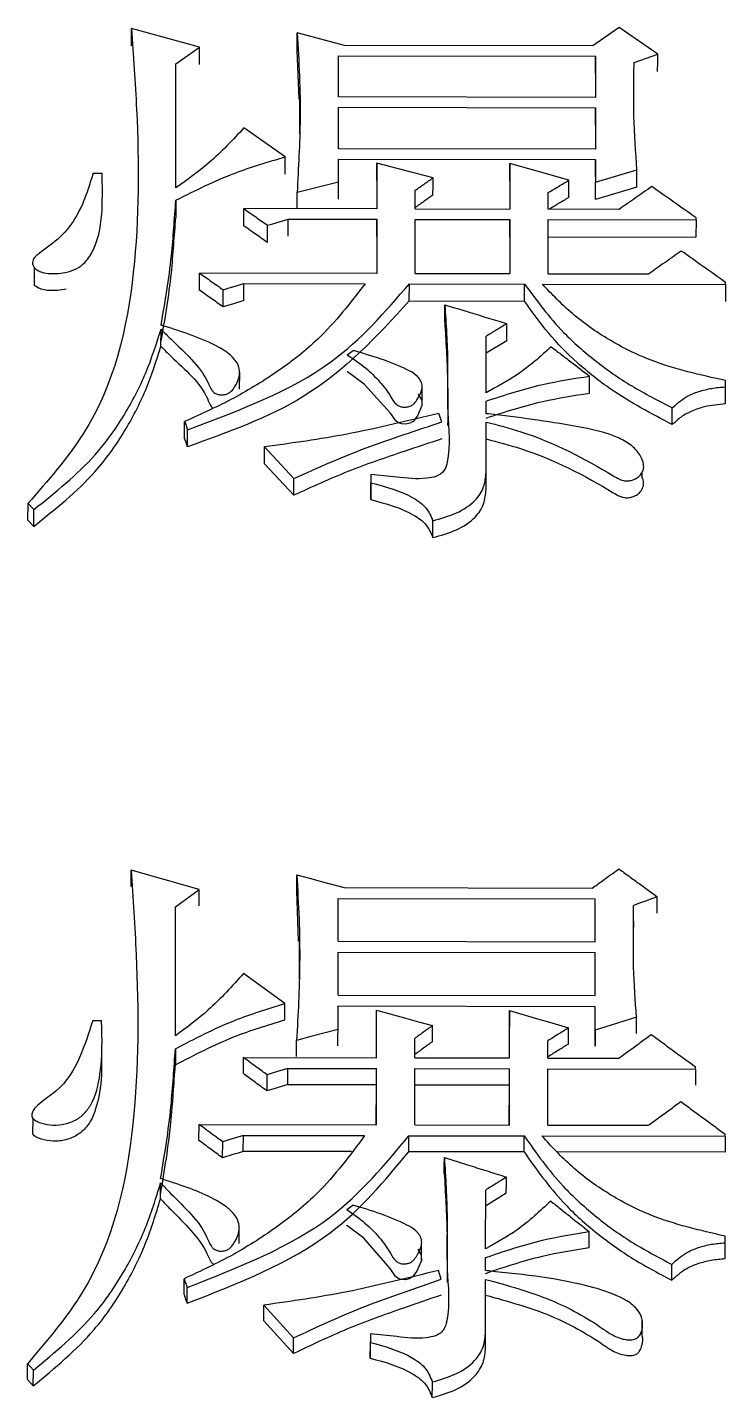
# Model space of a CAD drawing. Header units: millimetres. Extents: x 2271 to 4415, y 823 to 2339.
# Drawn here: x 2762 to 2764.56, y 2123.03 to 2128.04 of the extents above; entities that cross this region are included whole.
import ezdxf

# ---------------------------------------------------------------- set-up
doc = ezdxf.new("R2010")
doc.units = ezdxf.units.MM

msp = doc.modelspace()

# ---------------------------------------------------------------- linework, layer by layer
at = {"color": 7, "linetype": 'Continuous', "lineweight": 25}
for p, q in [((2764.1664, 2128.0439), (2764.069, 2127.9762)), ((2764.307, 2127.9456), (2764.1664, 2128.0439)), ((2762.3813, 2127.9758), (2762.3815, 2128.0396)), ((2762.6303, 2127.9713), (2762.3816, 2128.0396)), ((2763.1604, 2127.9779), (2762.9873, 2128.0234)), ((2762.5438, 2127.9111), (2762.6303, 2127.9713)), ((2762.9942, 2127.7816), (2762.9871, 2127.9596)), ((2763.1387, 2127.9402), (2764.0798, 2127.9385)), ((2763.1387, 2127.7891), (2763.1387, 2127.9402)), ((2764.069, 2127.9762), (2763.1604, 2127.9779)), ((2764.2205, 2127.9156), (2764.307, 2127.9456)), ((2762.5436, 2127.4567), (2762.5438, 2127.9111)), ((2764.0798, 2127.9385), (2764.0798, 2127.7874)), ((2762.9958, 2127.7828), (2762.9958, 2127.6541)), ((2763.1386, 2127.5998), (2763.1387, 2127.7513)), ((2764.0798, 2127.7874), (2763.1387, 2127.7891)), ((2763.1387, 2127.7513), (2764.0798, 2127.7496)), ((2764.0798, 2127.7496), (2764.0797, 2127.5981)), ((2762.9439, 2127.5699), (2762.7925, 2127.6762)), ((2764.0797, 2127.5981), (2763.1386, 2127.5998)), ((2763.1385, 2127.4784), (2763.1386, 2127.5619)), ((2763.1386, 2127.5619), (2764.0797, 2127.5602)), ((2763.2792, 2127.5465), (2763.2791, 2127.3794)), ((2763.766, 2127.5456), (2763.7659, 2127.3785)), ((2764.0797, 2127.5602), (2764.0796, 2127.4767)), ((2762.2406, 2127.5104), (2762.2732, 2127.5104)), ((2764.0796, 2127.4767), (2764.2311, 2127.522)), ((2762.9868, 2127.3799), (2762.9871, 2127.4407)), ((2762.9871, 2127.4407), (2763.1385, 2127.4784)), ((2763.4197, 2127.3791), (2763.4198, 2127.4475)), ((2763.9065, 2127.3782), (2763.9065, 2127.439)), ((2764.0794, 2127.4136), (2764.0796, 2127.4767)), ((2764.2308, 2127.4588), (2764.0794, 2127.4136)), ((2762.275, 2127.4357), (2762.275, 2127.4361)), ((2762.5436, 2127.4111), (2762.5433, 2127.3481)), ((2762.7921, 2127.3173), (2762.7923, 2127.3803)), ((2763.2791, 2127.3794), (2762.7923, 2127.3803)), ((2762.9543, 2127.279), (2762.9546, 2127.3419)), ((2762.9546, 2127.3419), (2763.2791, 2127.3413)), ((2763.2788, 2127.2784), (2763.2791, 2127.3413)), ((2763.2791, 2127.3413), (2763.279, 2127.1433)), ((2763.4196, 2127.143), (2763.4197, 2127.3411)), ((2763.4197, 2127.3791), (2763.7659, 2127.3785)), ((2763.4197, 2127.3411), (2763.7659, 2127.3404)), ((2763.7656, 2127.2775), (2763.7659, 2127.3404)), ((2763.7659, 2127.3404), (2763.7658, 2127.1424)), ((2763.9064, 2127.1421), (2763.9065, 2127.3402)), ((2764.1661, 2127.3777), (2763.9065, 2127.3782)), ((2763.9065, 2127.3402), (2764.4474, 2127.3392)), ((2764.4474, 2127.3392), (2764.4471, 2127.2762)), ((2764.4474, 2127.3392), (2764.4474, 2127.3468)), ((2762.8786, 2127.2563), (2762.8788, 2127.3192)), ((2763.9062, 2127.2772), (2764.4471, 2127.2762)), ((2762.0251, 2127.1658), (2762.0248, 2127.1027)), ((2762.6297, 2127.0818), (2762.63, 2127.1445)), ((2763.279, 2127.1433), (2762.63, 2127.1445)), ((2763.4196, 2127.143), (2763.7658, 2127.1424)), ((2763.9064, 2127.1421), (2764.2742, 2127.1414)), ((2762.792, 2127.0434), (2762.7922, 2127.106)), ((2762.7922, 2127.106), (2763.2357, 2127.1052)), ((2763.3977, 2127.0423), (2763.398, 2127.1049)), ((2763.398, 2127.1049), (2763.8199, 2127.1041)), ((2763.8848, 2127.104), (2764.5554, 2127.1028)), ((2764.5554, 2127.1028), (2764.5552, 2127.0401)), ((2764.5554, 2127.1028), (2764.5554, 2127.1104)), ((2762.7162, 2127.0206), (2762.7165, 2127.0832)), ((2763.3977, 2127.0423), (2763.8196, 2127.0415)), ((2762.489, 2126.8761), (2762.4892, 2126.9385)), ((2763.7546, 2126.8966), (2763.6789, 2126.8509)), ((2763.679, 2126.7064), (2763.6791, 2126.9133)), ((2763.1707, 2126.8454), (2763.1924, 2126.8607)), ((2762.7768, 2126.7191), (2762.777, 2126.7817)), ((2764.0575, 2126.7049), (2764.0577, 2126.7671)), ((2764.5552, 2126.7278), (2764.5553, 2126.7508)), ((2763.4443, 2126.6608), (2763.4446, 2126.7233)), ((2764.555, 2126.6657), (2764.5552, 2126.7278)), ((2763.679, 2126.6296), (2763.679, 2126.6757)), ((2762.5754, 2126.539), (2762.5756, 2126.601)), ((2763.5167, 2126.5992), (2763.5059, 2126.63)), ((2763.6789, 2126.4143), (2763.679, 2126.5989)), ((2762.5862, 2126.5083), (2762.5864, 2126.5702)), ((2762.8676, 2126.5082), (2762.9758, 2126.3925)), ((2762.9755, 2126.3308), (2762.8674, 2126.4463)), ((2764.2498, 2126.4589), (2764.2498, 2126.4632)), ((2762.9755, 2126.3308), (2762.9758, 2126.3925)), ((2763.257, 2126.4073), (2763.2568, 2126.3455)), ((2763.257, 2126.4073), (2763.257, 2126.3765)), ((2763.6786, 2126.3525), (2763.6789, 2126.4143)), ((2764.2495, 2126.4011), (2764.2496, 2126.416)), ((2763.2568, 2126.3149), (2763.257, 2126.3765)), ((2763.2568, 2126.3455), (2763.2568, 2126.3149)), ((2762.002, 2126.24), (2762.0023, 2126.3016)), ((2762.0022, 2126.3017), (2762.0238, 2126.2786)), ((2762.0235, 2126.217), (2762.0019, 2126.2402)), ((2762.0235, 2126.217), (2762.0238, 2126.2786)), ((2762.3797, 2124.8986), (2762.38, 2124.9584)), ((2762.6288, 2124.8873), (2762.38, 2124.9584)), ((2762.5422, 2124.8246), (2762.6288, 2124.8873)), ((2762.9927, 2124.6982), (2762.9856, 2124.8817)), ((2763.1589, 2124.8942), (2764.0675, 2124.8925)), ((2763.1371, 2124.6977), (2763.1372, 2124.8549)), ((2763.1372, 2124.8549), (2764.0783, 2124.8532)), ((2764.0782, 2124.696), (2764.0783, 2124.8532)), ((2762.542, 2124.3519), (2762.5422, 2124.8246)), ((2764.078, 2124.696), (2764.0781, 2124.7935)), ((2764.2187, 2124.7697), (2764.2187, 2124.7856)), ((2764.2187, 2124.7697), (2764.2185, 2124.7494)), ((2762.9946, 2124.6995), (2762.9943, 2124.5599)), ((2763.1371, 2124.6977), (2764.0782, 2124.696)), ((2763.137, 2124.5008), (2763.1371, 2124.6584)), ((2763.1371, 2124.6584), (2764.0782, 2124.6566)), ((2764.0781, 2124.499), (2764.0782, 2124.6566)), ((2762.9423, 2124.4696), (2762.7909, 2124.5802)), ((2764.0779, 2124.499), (2764.0779, 2124.5972)), ((2763.137, 2124.5008), (2764.0781, 2124.499)), ((2763.1369, 2124.3745), (2763.137, 2124.4613)), ((2763.137, 2124.4613), (2764.0781, 2124.4596)), ((2763.2775, 2124.2714), (2763.2776, 2124.4453)), ((2763.7644, 2124.4444), (2763.7641, 2124.3852)), ((2763.7643, 2124.2706), (2763.7644, 2124.4444)), ((2764.078, 2124.3727), (2764.0781, 2124.4596)), ((2762.2391, 2124.4077), (2762.2716, 2124.4076)), ((2763.2773, 2124.2714), (2763.2773, 2124.3861)), ((2763.764, 2124.2706), (2763.7641, 2124.3852)), ((2764.0778, 2124.3136), (2764.0778, 2124.4004)), ((2764.2292, 2124.3607), (2764.2295, 2124.4198)), ((2762.2734, 2124.3292), (2762.2734, 2124.3296)), ((2762.9852, 2124.2762), (2762.9855, 2124.3352)), ((2763.4181, 2124.2712), (2763.4181, 2124.3423)), ((2763.9049, 2124.2703), (2763.9049, 2124.3335)), ((2764.078, 2124.3727), (2764.0778, 2124.3136)), ((2762.5419, 2124.3044), (2762.5417, 2124.2454)), ((2762.7905, 2124.2134), (2762.7907, 2124.2723)), ((2762.7907, 2124.2723), (2763.2775, 2124.2714)), ((2762.9527, 2124.1736), (2762.9529, 2124.2325)), ((2762.9529, 2124.2325), (2763.2775, 2124.2319)), ((2763.2772, 2124.173), (2763.2775, 2124.2319)), ((2763.2773, 2124.0259), (2763.2775, 2124.2319)), ((2763.418, 2124.0257), (2763.4181, 2124.2316)), ((2763.4181, 2124.2712), (2763.7643, 2124.2706)), ((2763.4181, 2124.2316), (2763.7642, 2124.231)), ((2763.764, 2124.1721), (2763.7642, 2124.231)), ((2763.7641, 2124.025), (2763.7642, 2124.231)), ((2763.9047, 2124.0248), (2763.9049, 2124.2307)), ((2763.9049, 2124.2703), (2764.1645, 2124.2698)), ((2763.9049, 2124.2307), (2764.4457, 2124.2297)), ((2764.4457, 2124.2297), (2764.4455, 2124.1708)), ((2764.4457, 2124.2297), (2764.4457, 2124.2377)), ((2762.877, 2124.15), (2762.8772, 2124.2089)), ((2762.9527, 2124.1736), (2763.2772, 2124.173)), ((2763.2771, 2124.0259), (2763.2772, 2124.173)), ((2763.4178, 2124.1727), (2763.764, 2124.1721)), ((2763.7639, 2124.025), (2763.764, 2124.1721)), ((2762.0195, 2124.0505), (2762.0193, 2123.9915)), ((2762.6281, 2123.9685), (2762.6283, 2124.0271)), ((2762.6283, 2124.0271), (2763.2773, 2124.0259)), ((2762.7903, 2123.9286), (2762.7905, 2123.9872)), ((2762.7905, 2123.9872), (2763.234, 2123.9863)), ((2763.3961, 2123.9275), (2763.3963, 2123.986)), ((2763.3963, 2123.986), (2763.8182, 2123.9853)), ((2763.418, 2124.0257), (2763.7641, 2124.025)), ((2763.8831, 2123.9851), (2764.5537, 2123.9839)), ((2763.9047, 2124.0248), (2764.2725, 2124.0241)), ((2764.5537, 2123.9839), (2764.5535, 2123.9253)), ((2764.5537, 2123.9839), (2764.5538, 2123.9918)), ((2762.7146, 2123.9049), (2762.7148, 2123.9635)), ((2763.186, 2123.9278), (2762.7903, 2123.9286)), ((2763.8179, 2123.9267), (2763.3961, 2123.9275)), ((2764.5535, 2123.9253), (2763.9408, 2123.9265)), ((2762.4873, 2123.7546), (2762.4875, 2123.813)), ((2763.7529, 2123.7761), (2763.6772, 2123.7286)), ((2763.6773, 2123.5719), (2763.6774, 2123.7869)), ((2763.169, 2123.7163), (2763.1907, 2123.7322)), ((2762.7751, 2123.5915), (2762.7753, 2123.65)), ((2764.0557, 2123.5768), (2764.056, 2123.6349)), ((2763.4426, 2123.5309), (2763.4428, 2123.5893)), ((2764.5533, 2123.5361), (2764.5535, 2123.5942)), ((2764.5535, 2123.5942), (2764.5535, 2123.6181)), ((2763.6772, 2123.4921), (2763.6773, 2123.54)), ((2763.515, 2123.4605), (2763.5042, 2123.4925)), ((2764.3585, 2123.4569), (2764.3588, 2123.5148)), ((2762.5736, 2123.4044), (2762.5739, 2123.4623)), ((2762.5844, 2123.3725), (2762.5846, 2123.4303)), ((2763.6771, 2123.2684), (2763.6772, 2123.46)), ((2762.8659, 2123.3659), (2762.974, 2123.2457)), ((2762.9737, 2123.1881), (2762.8656, 2123.3081)), ((2764.2497, 2123.2537), (2764.25, 2123.3118)), ((2762.9737, 2123.1881), (2762.974, 2123.2457)), ((2763.2552, 2123.2611), (2763.255, 2123.2035)), ((2763.255, 2123.1716), (2763.2552, 2123.2292)), ((2763.2552, 2123.2611), (2763.2552, 2123.2292)), ((2763.6769, 2123.2108), (2763.6771, 2123.2684)), ((2763.255, 2123.2035), (2763.255, 2123.1716)), ((2762.0002, 2123.0938), (2762.0005, 2123.1513)), ((2762.0004, 2123.1514), (2762.022, 2123.1273)), ((2762.0217, 2123.0699), (2762.022, 2123.1273)), ((2762.0217, 2123.0699), (2762.0001, 2123.0939))]:
    msp.add_line(p, q, dxfattribs=at)
at = {"color": 7, "linetype": 'Continuous', "lineweight": 25, "flags": 128}
for points in [[(2762.9871, 2127.9596), (2762.9872, 2127.9954), (2762.9873, 2128.0234)], [(2762.6301, 2127.9076), (2762.6302, 2127.9433), (2762.6303, 2127.9713)], [(2764.3068, 2127.8819), (2764.3069, 2127.9176), (2764.307, 2127.9456)], [(2764.0796, 2127.8748), (2764.0797, 2127.9104), (2764.0798, 2127.9385)], [(2764.0795, 2127.6861), (2764.0796, 2127.7216), (2764.0798, 2127.7496)], [(2762.9436, 2127.5066), (2762.9437, 2127.5382), (2762.9439, 2127.5699)], [(2763.2789, 2127.4833), (2763.2791, 2127.5187), (2763.2792, 2127.5465)], [(2763.4847, 2127.493), (2763.3819, 2127.5197), (2763.2792, 2127.5465)], [(2763.7657, 2127.4824), (2763.7659, 2127.5178), (2763.766, 2127.5456)], [(2763.9823, 2127.4845), (2763.8741, 2127.515), (2763.766, 2127.5456)], [(2764.0794, 2127.497), (2764.0796, 2127.5324), (2764.0797, 2127.5602)], [(2763.4844, 2127.4298), (2763.4846, 2127.4652), (2763.4847, 2127.493)], [(2764.2308, 2127.4588), (2764.231, 2127.4942), (2764.2311, 2127.522)], [(2763.1383, 2127.4153), (2763.1384, 2127.4506), (2763.1385, 2127.4784)], [(2763.982, 2127.4213), (2763.9822, 2127.4567), (2763.9823, 2127.4845)], [(2762.8788, 2127.3192), (2762.8978, 2127.3249), (2762.9262, 2127.3334), (2762.9546, 2127.3419)], [(2762.7165, 2127.0832), (2762.7354, 2127.0889), (2762.7638, 2127.0975), (2762.7922, 2127.106)], [(2763.8196, 2127.0415), (2763.8197, 2127.0623), (2763.8198, 2127.0832), (2763.8199, 2127.1041)], [(2762.792, 2127.0434), (2762.7541, 2127.032), (2762.7162, 2127.0206)], [(2763.5275, 2126.9657), (2763.5276, 2126.997), (2763.5277, 2127.0283)], [(2763.7546, 2126.8966), (2763.7548, 2126.9316), (2763.7549, 2126.9591)], [(2763.4305, 2126.7006), (2763.4433, 2126.6773), (2763.4441, 2126.6595), (2763.4275, 2126.6216), (2763.4114, 2126.6014), (2763.3994, 2126.5946), (2763.3852, 2126.5914), (2763.37, 2126.5921), (2763.3588, 2126.5957), (2763.3496, 2126.6021), (2763.3291, 2126.6309), (2763.2332, 2126.738), (2763.1711, 2126.7826), (2763.1705, 2126.7831), (2763.1705, 2126.7831)], [(2764.3603, 2126.5894), (2764.3603, 2126.6065), (2764.3604, 2126.6236), (2764.3605, 2126.6515)], [(2762.8674, 2126.4463), (2762.8675, 2126.4809), (2762.8676, 2126.5082)], [(2763.4838, 2126.1758), (2763.4839, 2126.1931), (2763.484, 2126.2105), (2763.4841, 2126.2373)], [(2762.9856, 2124.8817), (2762.9857, 2124.9152), (2762.9858, 2124.9416)], [(2762.9858, 2124.9416), (2763.0331, 2124.9286), (2763.0805, 2124.9156), (2763.1589, 2124.8942)], [(2762.6286, 2124.8275), (2762.6287, 2124.861), (2762.6288, 2124.8873)], [(2764.0781, 2124.7935), (2764.0782, 2124.8269), (2764.0783, 2124.8532)], [(2764.3055, 2124.8606), (2764.2838, 2124.8528), (2764.2622, 2124.845), (2764.2405, 2124.8372), (2764.2189, 2124.8294)], [(2764.3052, 2124.8009), (2764.3054, 2124.8344), (2764.3055, 2124.8606)], [(2764.0779, 2124.5972), (2764.0781, 2124.6305), (2764.0782, 2124.6566)], [(2762.942, 2124.4103), (2762.9421, 2124.4399), (2762.9423, 2124.4696)], [(2763.2773, 2124.3861), (2763.2775, 2124.4192), (2763.2776, 2124.4453)], [(2763.2776, 2124.4453), (2763.3803, 2124.4174), (2763.4317, 2124.4035), (2763.4831, 2124.3896)], [(2763.7644, 2124.4444), (2763.8584, 2124.4168), (2763.9195, 2124.3988), (2763.9807, 2124.3808)], [(2764.0778, 2124.4004), (2764.078, 2124.4335), (2764.0781, 2124.4596)], [(2763.4828, 2124.3305), (2763.483, 2124.3636), (2763.4831, 2124.3896)], [(2763.9804, 2124.3217), (2763.9806, 2124.3548), (2763.9807, 2124.3808)], [(2764.2295, 2124.4198), (2764.1829, 2124.4053), (2764.1362, 2124.3908), (2764.078, 2124.3727)], [(2763.1369, 2124.3745), (2763.0893, 2124.3621), (2763.0374, 2124.3487), (2762.9855, 2124.3352)], [(2763.1367, 2124.3154), (2763.1368, 2124.3485), (2763.1369, 2124.3745)], [(2762.9529, 2124.2325), (2762.9151, 2124.2207), (2762.8961, 2124.2148), (2762.8772, 2124.2089)], [(2762.9527, 2124.1736), (2762.9338, 2124.1677), (2762.9148, 2124.1618), (2762.877, 2124.15)], [(2762.7905, 2123.9872), (2762.7527, 2123.9753), (2762.7337, 2123.9694), (2762.7148, 2123.9635)], [(2763.8179, 2123.9267), (2763.818, 2123.9462), (2763.8181, 2123.9657), (2763.8182, 2123.9853)], [(2762.7903, 2123.9286), (2762.7714, 2123.9227), (2762.7524, 2123.9167), (2762.7146, 2123.9049)], [(2763.5258, 2123.8479), (2763.5259, 2123.8772), (2763.5261, 2123.9064)], [(2763.7529, 2123.7761), (2763.7531, 2123.8088), (2763.7532, 2123.8345)], [(2763.4287, 2123.5723), (2763.4416, 2123.5481), (2763.4424, 2123.5296), (2763.4258, 2123.4902), (2763.4096, 2123.4693), (2763.3977, 2123.4622), (2763.3834, 2123.4589), (2763.3683, 2123.4596), (2763.357, 2123.4634), (2763.3479, 2123.47), (2763.3273, 2123.4999), (2763.2315, 2123.6112), (2763.1694, 2123.6576), (2763.1688, 2123.658), (2763.1688, 2123.658)], [(2762.8656, 2123.3081), (2762.8658, 2123.3404), (2762.8659, 2123.3659)], [(2763.482, 2123.0272), (2763.4821, 2123.0434), (2763.4822, 2123.0596), (2763.4823, 2123.0846)]]:
    msp.add_lwpolyline(points, dxfattribs=at)
at = {"color": 7, "linetype": 'Continuous', "lineweight": 25}
for points, knots in [([(2762.3815, 2128.0396), (2762.3882, 2127.9409), (2762.4084, 2127.645), (2762.4107, 2127.1479), (2762.2969, 2126.6358), (2762.0752, 2126.3844), (2762.0023, 2126.3017)], [0, 0, 0, 0, 0.166223, 0.49841, 0.83499, 1, 1, 1, 1]), ([(2762.9873, 2128.0234), (2762.9905, 2127.971), (2762.9969, 2127.8661), (2763.0001, 2127.6719), (2762.9921, 2127.5299), (2762.9871, 2127.4407)], [0, 0, 0, 0, 0.2709567, 0.5419545, 1, 1, 1, 1]), ([(2764.2311, 2127.522), (2764.2263, 2127.5876), (2764.2192, 2127.6861), (2764.2193, 2127.8172), (2764.2201, 2127.8828), (2764.2205, 2127.9156)], [0, 0, 0, 0, 0.499448, 0.749701, 1, 1, 1, 1]), ([(2762.7925, 2127.6762), (2762.7515, 2127.632), (2762.6778, 2127.5525), (2762.5848, 2127.4862), (2762.5436, 2127.4567)], [0, 0, 0, 0, 0.556386, 1, 1, 1, 1]), ([(2762.5436, 2127.4111), (2762.6142, 2127.4466), (2762.7408, 2127.5101), (2762.8816, 2127.5515), (2762.9439, 2127.5699)], [0, 0, 0, 0, 0.5578886, 1, 1, 1, 1]), ([(2762.2406, 2127.5104), (2762.2336, 2127.4873), (2762.2089, 2127.4057), (2762.156, 2127.2957), (2762.0649, 2127.2328), (2762.0301, 2127.2061), (2762.0207, 2127.1945), (2762.018, 2127.1829), (2762.0202, 2127.1723), (2762.0269, 2127.1622), (2762.038, 2127.1532), (2762.0571, 2127.1453), (2762.0937, 2127.1409), (2762.1383, 2127.1445), (2762.1825, 2127.1596), (2762.2179, 2127.1882), (2762.2622, 2127.2599), (2762.2759, 2127.3729), (2762.2748, 2127.4662), (2762.2732, 2127.51), (2762.2732, 2127.5104)], [0, 0, 0, 0, 0.080163, 0.283303, 0.376891, 0.395163, 0.410604, 0.422184, 0.433748, 0.44595, 0.459623, 0.474758, 0.501541, 0.554648, 0.589883, 0.62515, 0.685174, 0.852774, 0.998557, 1, 1, 1, 1]), ([(2763.4198, 2127.4475), (2763.4306, 2127.4551), (2763.4522, 2127.4703), (2763.4739, 2127.4854), (2763.4847, 2127.493)], [0, 0, 0, 0, 0.500003, 1, 1, 1, 1]), ([(2763.9065, 2127.439), (2763.9192, 2127.4466), (2763.9444, 2127.4618), (2763.9697, 2127.4769), (2763.9823, 2127.4845)], [0, 0, 0, 0, 0.500003, 1, 1, 1, 1]), ([(2764.2852, 2127.4611), (2764.2653, 2127.4472), (2764.2256, 2127.4194), (2764.186, 2127.3916), (2764.1661, 2127.3777)], [0, 0, 0, 0, 0.500001, 1, 1, 1, 1]), ([(2764.4474, 2127.3468), (2764.4203, 2127.3659), (2764.3663, 2127.404), (2764.3122, 2127.4421), (2764.2852, 2127.4611)], [0, 0, 0, 0, 0.500002, 1, 1, 1, 1]), ([(2762.4893, 2126.9538), (2762.5039, 2127.0385), (2762.5244, 2127.1569), (2762.5359, 2127.3097), (2762.541, 2127.3773), (2762.5436, 2127.4111)], [0, 0, 0, 0, 0.556742, 0.778364, 1, 1, 1, 1]), ([(2763.4844, 2127.4298), (2763.4736, 2127.4223), (2763.4521, 2127.4072), (2763.4305, 2127.3921), (2763.4197, 2127.3846)], [0, 0, 0, 0, 0.501689, 1, 1, 1, 1]), ([(2763.982, 2127.4213), (2763.9694, 2127.4138), (2763.9454, 2127.3994), (2763.9214, 2127.385), (2763.9101, 2127.3782)], [0, 0, 0, 0, 0.526127, 1, 1, 1, 1]), ([(2762.489, 2126.8913), (2762.5037, 2126.9761), (2762.5242, 2127.0944), (2762.5356, 2127.247), (2762.5407, 2127.3144), (2762.5433, 2127.3481)], [0, 0, 0, 0, 0.557466, 0.778726, 1, 1, 1, 1]), ([(2762.7923, 2127.3803), (2762.8068, 2127.3701), (2762.8356, 2127.3498), (2762.8644, 2127.3294), (2762.8788, 2127.3192)], [0, 0, 0, 0, 0.500001, 1, 1, 1, 1]), ([(2762.8786, 2127.2563), (2762.8642, 2127.2665), (2762.8353, 2127.2868), (2762.8065, 2127.3071), (2762.7921, 2127.3173)], [0, 0, 0, 0, 0.500001, 1, 1, 1, 1]), ([(2764.3932, 2127.2251), (2764.3734, 2127.2111), (2764.3337, 2127.1833), (2764.294, 2127.1554), (2764.2742, 2127.1414)], [0, 0, 0, 0, 0.5000012, 1, 1, 1, 1]), ([(2764.5554, 2127.1104), (2764.5284, 2127.1295), (2764.4743, 2127.1678), (2764.4203, 2127.206), (2764.3932, 2127.2251)], [0, 0, 0, 0, 0.500002, 1, 1, 1, 1]), ([(2762.63, 2127.1445), (2762.6444, 2127.1343), (2762.6732, 2127.1139), (2762.7021, 2127.0934), (2762.7165, 2127.0832)], [0, 0, 0, 0, 0.500001, 1, 1, 1, 1]), ([(2762.142, 2127.0849), (2762.1208, 2127.082), (2762.0922, 2127.078), (2762.0558, 2127.083), (2762.0375, 2127.0908), (2762.027, 2127.0983), (2762.025, 2127.1025), (2762.0249, 2127.1027)], [0, 0, 0, 0, 0.503913, 0.681951, 0.861871, 0.995799, 1, 1, 1, 1]), ([(2763.2357, 2127.1052), (2763.1821, 2127.0353), (2763.0932, 2126.9193), (2762.9216, 2126.7845), (2762.7578, 2126.6832), (2762.6366, 2126.6285), (2762.5756, 2126.601)], [0, 0, 0, 0, 0.333002, 0.552476, 0.774971, 1, 1, 1, 1]), ([(2762.5864, 2126.5702), (2762.7749, 2126.6412), (2763.1065, 2126.766), (2763.3101, 2127.0027), (2763.398, 2127.1049)], [0, 0, 0, 0, 0.568507, 1, 1, 1, 1]), ([(2763.8199, 2127.1041), (2763.8644, 2127.0435), (2763.9382, 2126.9431), (2764.0766, 2126.8216), (2764.2097, 2126.7283), (2764.3101, 2126.6772), (2764.3605, 2126.6515)], [0, 0, 0, 0, 0.333809, 0.553089, 0.775219, 1, 1, 1, 1]), ([(2764.5553, 2126.7508), (2764.4624, 2126.7715), (2764.3104, 2126.8052), (2764.1263, 2126.8977), (2763.9914, 2126.9923), (2763.9201, 2127.0669), (2763.8848, 2127.104)], [0, 0, 0, 0, 0.347456, 0.568585, 0.785979, 1, 1, 1, 1]), ([(2763.3977, 2127.0423), (2763.2803, 2126.9142), (2763.0669, 2126.6816), (2762.7353, 2126.562), (2762.5862, 2126.5083)], [0, 0, 0, 0, 0.550322, 1, 1, 1, 1]), ([(2762.7162, 2127.0206), (2762.7018, 2127.0308), (2762.673, 2127.0512), (2762.6441, 2127.0716), (2762.6297, 2127.0818)], [0, 0, 0, 0, 0.500001, 1, 1, 1, 1]), ([(2764.3603, 2126.5894), (2764.2833, 2126.63), (2764.1574, 2126.6965), (2764.0106, 2126.8145), (2763.9034, 2126.9229), (2763.8475, 2127.0021), (2763.8196, 2127.0415)], [0, 0, 0, 0, 0.346062, 0.56664, 0.784508, 1, 1, 1, 1]), ([(2763.5277, 2127.0283), (2763.5325, 2126.9576), (2763.5414, 2126.8266), (2763.5329, 2126.6347), (2763.551, 2126.5027), (2763.5302, 2126.4266), (2763.5141, 2126.4086), (2763.4917, 2126.3975), (2763.437, 2126.388), (2763.3564, 2126.3966), (2763.2887, 2126.4039), (2763.257, 2126.4073)], [0, 0, 0, 0, 0.256996, 0.476113, 0.695225, 0.73204, 0.752365, 0.772764, 0.805765, 0.908922, 1, 1, 1, 1]), ([(2763.5277, 2127.0283), (2763.5588, 2127.0188), (2763.6122, 2127.0026), (2763.6879, 2126.9795), (2763.7326, 2126.9659), (2763.7549, 2126.9591)], [0, 0, 0, 0, 0.410416, 0.705208, 1, 1, 1, 1]), ([(2762.0238, 2126.2786), (2762.1031, 2126.3421), (2762.2328, 2126.4461), (2762.3573, 2126.6225), (2762.4379, 2126.7775), (2762.4722, 2126.8849), (2762.4892, 2126.9385)], [0, 0, 0, 0, 0.345608, 0.56562, 0.783503, 1, 1, 1, 1]), ([(2762.4893, 2126.9385), (2762.5014, 2126.9263), (2762.5621, 2126.8651), (2762.6415, 2126.797), (2762.669, 2126.7223), (2762.6822, 2126.7066), (2762.6941, 2126.7006), (2762.7076, 2126.6981), (2762.7216, 2126.6988), (2762.7353, 2126.7033), (2762.7496, 2126.7136), (2762.7664, 2126.7384), (2762.7806, 2126.7713), (2762.7728, 2126.8099), (2762.7474, 2126.8443), (2762.6595, 2126.9002), (2762.5652, 2126.9297), (2762.4929, 2126.9526), (2762.4893, 2126.9538)], [0, 0, 0, 0, 0.066062, 0.330701, 0.377854, 0.393632, 0.409569, 0.423612, 0.439068, 0.455666, 0.47207, 0.502865, 0.57441, 0.614854, 0.665568, 0.739884, 0.987043, 1, 1, 1, 1]), ([(2763.5275, 2126.9657), (2763.5317, 2126.8951), (2763.5393, 2126.7687), (2763.5385, 2126.6417), (2763.5381, 2126.5858)], [0, 0, 0, 0, 0.559458, 1, 1, 1, 1]), ([(2763.7549, 2126.9591), (2763.7486, 2126.9553), (2763.7359, 2126.9476), (2763.717, 2126.9362), (2763.6981, 2126.9248), (2763.6854, 2126.9171), (2763.6791, 2126.9133)], [0, 0, 0, 0, 0.25, 0.5, 0.75, 1, 1, 1, 1]), ([(2762.0235, 2126.217), (2762.1028, 2126.2805), (2762.2326, 2126.3843), (2762.357, 2126.5605), (2762.4376, 2126.7153), (2762.4719, 2126.8226), (2762.489, 2126.876)], [0, 0, 0, 0, 0.345691, 0.565702, 0.783554, 1, 1, 1, 1]), ([(2762.489, 2126.8761), (2762.5011, 2126.8638), (2762.5617, 2126.8026), (2762.6435, 2126.7362), (2762.6671, 2126.6617), (2762.6768, 2126.6514), (2762.6782, 2126.6499)], [0, 0, 0, 0, 0.171678, 0.859419, 0.979195, 1, 1, 1, 1]), ([(2763.1707, 2126.8454), (2763.1936, 2126.8298), (2763.2373, 2126.8001), (2763.2909, 2126.7474), (2763.326, 2126.7013), (2763.3436, 2126.6672), (2763.3614, 2126.656), (2763.3739, 2126.6531), (2763.3875, 2126.6532), (2763.4014, 2126.6566), (2763.4156, 2126.6654), (2763.4298, 2126.6854), (2763.4425, 2126.7085), (2763.4464, 2126.7343), (2763.4387, 2126.7536), (2763.4215, 2126.7742), (2763.3722, 2126.8006), (2763.295, 2126.8311), (2763.2268, 2126.8507), (2763.1924, 2126.8607)], [0, 0, 0, 0, 0.117405, 0.224509, 0.331508, 0.385093, 0.401497, 0.417938, 0.434588, 0.453949, 0.473457, 0.503443, 0.565755, 0.597796, 0.629831, 0.663694, 0.717988, 0.857978, 1, 1, 1, 1]), ([(2763.9171, 2126.8746), (2763.8779, 2126.8392), (2763.8074, 2126.7753), (2763.7186, 2126.7277), (2763.679, 2126.7064)], [0, 0, 0, 0, 0.555111, 1, 1, 1, 1]), ([(2763.9171, 2126.8746), (2763.929, 2126.8655), (2763.9529, 2126.8472), (2763.9997, 2126.8114), (2764.0347, 2126.7847), (2764.0577, 2126.7671)], [0, 0, 0, 0, 0.254578, 0.509156, 1, 1, 1, 1]), ([(2763.679, 2126.6757), (2763.7475, 2126.698), (2763.87, 2126.738), (2764.0002, 2126.7582), (2764.0577, 2126.7671)], [0, 0, 0, 0, 0.55855, 1, 1, 1, 1]), ([(2763.6788, 2126.6136), (2763.7472, 2126.6359), (2763.8698, 2126.6758), (2764, 2126.696), (2764.0574, 2126.7049)], [0, 0, 0, 0, 0.5585264, 1, 1, 1, 1]), ([(2764.3605, 2126.6515), (2764.377, 2126.6662), (2764.4046, 2126.6907), (2764.457, 2126.7115), (2764.5049, 2126.7237), (2764.5384, 2126.7264), (2764.5552, 2126.7278)], [0, 0, 0, 0, 0.330678, 0.550991, 0.77457, 1, 1, 1, 1]), ([(2764.555, 2126.6657), (2764.5291, 2126.6631), (2764.4865, 2126.6588), (2764.432, 2126.6404), (2764.3912, 2126.6186), (2764.3705, 2126.5991), (2764.3603, 2126.5894)], [0, 0, 0, 0, 0.347151, 0.569168, 0.786857, 1, 1, 1, 1]), ([(2762.5756, 2126.601), (2762.5774, 2126.5958), (2762.581, 2126.5856), (2762.5846, 2126.5753), (2762.5864, 2126.5702)], [0, 0, 0, 0, 0.500636, 1, 1, 1, 1]), ([(2763.5059, 2126.63), (2763.4503, 2126.6168), (2763.3391, 2126.5905), (2763.1281, 2126.5435), (2762.9692, 2126.5219), (2762.8676, 2126.5082)], [0, 0, 0, 0, 0.26507, 0.530167, 1, 1, 1, 1]), ([(2762.9758, 2126.3925), (2763.0629, 2126.4315), (2763.1937, 2126.4901), (2763.3778, 2126.5531), (2763.4704, 2126.5839), (2763.5167, 2126.5992)], [0, 0, 0, 0, 0.499014, 0.749447, 1, 1, 1, 1]), ([(2763.679, 2126.5989), (2763.7215, 2126.5879), (2763.8897, 2126.5443), (2764.0474, 2126.4615), (2764.1647, 2126.3898), (2764.1848, 2126.3835), (2764.2023, 2126.3833), (2764.2185, 2126.3875), (2764.2341, 2126.3959), (2764.2478, 2126.409), (2764.2558, 2126.4261), (2764.256, 2126.4487), (2764.2439, 2126.479), (2764.2145, 2126.5134), (2764.1373, 2126.558), (2763.9561, 2126.5944), (2763.7926, 2126.617), (2763.6821, 2126.6293), (2763.679, 2126.6296)], [0, 0, 0, 0, 0.0991642, 0.3918208, 0.4130453, 0.4271989, 0.439103, 0.4509669, 0.4644718, 0.4806037, 0.4982371, 0.5146983, 0.5433978, 0.586335, 0.6292656, 0.7524944, 0.9931053, 1, 1, 1, 1]), ([(2762.5862, 2126.5083), (2762.5844, 2126.5134), (2762.5808, 2126.5236), (2762.5772, 2126.5339), (2762.5754, 2126.539)], [0, 0, 0, 0, 0.499364, 1, 1, 1, 1]), ([(2763.5165, 2126.5372), (2763.4705, 2126.522), (2763.3553, 2126.4838), (2763.171, 2126.4207), (2763.0408, 2126.3608), (2762.9755, 2126.3308)], [0, 0, 0, 0, 0.248794, 0.623464, 1, 1, 1, 1]), ([(2763.6787, 2126.537), (2763.7213, 2126.5259), (2763.8895, 2126.4824), (2764.0471, 2126.3995), (2764.1645, 2126.3281), (2764.1846, 2126.3218), (2764.2021, 2126.3216), (2764.2184, 2126.3258), (2764.234, 2126.3342), (2764.2477, 2126.3474), (2764.2555, 2126.3645), (2764.2562, 2126.3833), (2764.2509, 2126.3948), (2764.2482, 2126.4008)], [0, 0, 0, 0, 0.18624, 0.735984, 0.775466, 0.80214, 0.824534, 0.846851, 0.872263, 0.902594, 0.935678, 0.966525, 1, 1, 1, 1]), ([(2763.4841, 2126.2373), (2763.5136, 2126.2456), (2763.5718, 2126.2618), (2763.6386, 2126.3056), (2763.6743, 2126.3603), (2763.6774, 2126.3964), (2763.6789, 2126.4143)], [0, 0, 0, 0, 0.291567, 0.574035, 0.788626, 1, 1, 1, 1]), ([(2763.257, 2126.3765), (2763.3121, 2126.362), (2763.3881, 2126.3419), (2763.4638, 2126.286), (2763.4774, 2126.2533), (2763.4841, 2126.2373)], [0, 0, 0, 0, 0.572071, 0.789697, 1, 1, 1, 1]), ([(2763.4838, 2126.1758), (2763.5134, 2126.184), (2763.5716, 2126.2003), (2763.6384, 2126.244), (2763.6741, 2126.2986), (2763.6771, 2126.3347), (2763.6786, 2126.3525)], [0, 0, 0, 0, 0.291715, 0.574226, 0.788746, 1, 1, 1, 1]), ([(2763.2568, 2126.3149), (2763.3118, 2126.3003), (2763.3878, 2126.2802), (2763.4636, 2126.2244), (2763.4772, 2126.1918), (2763.4838, 2126.1758)], [0, 0, 0, 0, 0.572232, 0.789823, 1, 1, 1, 1]), ([(2762.38, 2124.9584), (2762.3867, 2124.8554), (2762.4068, 2124.5468), (2762.4092, 2124.0287), (2762.2942, 2123.4968), (2762.0727, 2123.2363), (2762.0005, 2123.1513)], [0, 0, 0, 0, 0.166549, 0.499386, 0.836693, 1, 1, 1, 1]), ([(2762.9858, 2124.9416), (2762.989, 2124.8875), (2762.9953, 2124.7795), (2762.9985, 2124.5774), (2762.9905, 2124.4291), (2762.9855, 2124.3352)], [0, 0, 0, 0, 0.268275, 0.536589, 1, 1, 1, 1]), ([(2764.0675, 2124.8925), (2764.0799, 2124.9014), (2764.1023, 2124.9177), (2764.1347, 2124.9411), (2764.1548, 2124.9557), (2764.1649, 2124.9629)], [0, 0, 0, 0, 0.380769, 0.690384, 1, 1, 1, 1]), ([(2764.1649, 2124.9629), (2764.1772, 2124.954), (2764.202, 2124.936), (2764.2488, 2124.9019), (2764.2833, 2124.8768), (2764.3055, 2124.8606)], [0, 0, 0, 0, 0.263606, 0.527212, 1, 1, 1, 1]), ([(2764.2295, 2124.4198), (2764.225, 2124.4811), (2764.2184, 2124.5729), (2764.2176, 2124.7095), (2764.2184, 2124.7847), (2764.2189, 2124.8294)], [0, 0, 0, 0, 0.448128, 0.672146, 1, 1, 1, 1]), ([(2762.7909, 2124.5802), (2762.7499, 2124.5342), (2762.6762, 2124.4515), (2762.5832, 2124.3825), (2762.542, 2124.3518)], [0, 0, 0, 0, 0.556386, 1, 1, 1, 1]), ([(2762.5419, 2124.3044), (2762.6126, 2124.3413), (2762.7391, 2124.4074), (2762.88, 2124.4505), (2762.9423, 2124.4696)], [0, 0, 0, 0, 0.557889, 1, 1, 1, 1]), ([(2762.2391, 2124.4077), (2762.2249, 2124.3625), (2762.1965, 2124.2718), (2762.1325, 2124.1626), (2762.0531, 2124.1136), (2762.024, 2124.0843), (2762.0159, 2124.0674), (2762.0154, 2124.0578), (2762.0189, 2124.0499), (2762.0281, 2124.0415), (2762.0491, 2124.0315), (2762.0835, 2124.0242), (2762.1279, 2124.0247), (2762.1706, 2124.0384), (2762.2071, 2124.063), (2762.2484, 2124.1193), (2762.2749, 2124.2369), (2762.274, 2124.3413), (2762.2716, 2124.4067), (2762.2716, 2124.4076)], [0, 0, 0, 0, 0.151233, 0.303883, 0.374011, 0.409204, 0.423453, 0.431523, 0.439658, 0.449578, 0.466985, 0.502292, 0.54077, 0.580871, 0.619435, 0.66251, 0.788746, 0.996839, 1, 1, 1, 1]), ([(2762.5417, 2124.2454), (2762.6123, 2124.2823), (2762.7389, 2124.3483), (2762.8798, 2124.3913), (2762.942, 2124.4103)], [0, 0, 0, 0, 0.557853, 1, 1, 1, 1]), ([(2763.4831, 2124.3896), (2763.4777, 2124.3857), (2763.4668, 2124.3778), (2763.4506, 2124.366), (2763.4344, 2124.3542), (2763.4236, 2124.3463), (2763.4181, 2124.3423)], [0, 0, 0, 0, 0.25, 0.5, 0.75, 1, 1, 1, 1]), ([(2763.9807, 2124.3808), (2763.9744, 2124.3769), (2763.9617, 2124.369), (2763.9428, 2124.3572), (2763.9239, 2124.3454), (2763.9112, 2124.3375), (2763.9049, 2124.3335)], [0, 0, 0, 0, 0.25, 0.5, 0.75, 1, 1, 1, 1]), ([(2763.4828, 2124.3305), (2763.472, 2124.3226), (2763.4504, 2124.307), (2763.4289, 2124.2913), (2763.4181, 2124.2834)], [0, 0, 0, 0, 0.501621, 1, 1, 1, 1]), ([(2764.1645, 2124.2698), (2764.1769, 2124.2788), (2764.2029, 2124.2978), (2764.2426, 2124.3267), (2764.2699, 2124.3466), (2764.2835, 2124.3566)], [0, 0, 0, 0, 0.3115382, 0.6557691, 1, 1, 1, 1]), ([(2764.2835, 2124.3566), (2764.2971, 2124.3467), (2764.3241, 2124.3268), (2764.3646, 2124.2971), (2764.4052, 2124.2674), (2764.4322, 2124.2476), (2764.4457, 2124.2377)], [0, 0, 0, 0, 0.25, 0.5, 0.749999, 1, 1, 1, 1]), ([(2762.4876, 2123.8289), (2762.5022, 2123.9169), (2762.5227, 2124.0401), (2762.5342, 2124.199), (2762.5394, 2124.2693), (2762.5419, 2124.3044)], [0, 0, 0, 0, 0.556742, 0.778364, 1, 1, 1, 1]), ([(2763.9804, 2124.3217), (2763.9678, 2124.3138), (2763.9426, 2124.2982), (2763.9174, 2124.2825), (2763.9049, 2124.2746)], [0, 0, 0, 0, 0.501389, 1, 1, 1, 1]), ([(2762.2711, 2124.2702), (2762.2715, 2124.2495), (2762.2726, 2124.1862), (2762.2593, 2124.1055), (2762.2312, 2124.0345), (2762.1984, 2123.9965), (2762.1552, 2123.9727), (2762.1071, 2123.9642), (2762.0682, 2123.9681), (2762.0414, 2123.9762), (2762.0265, 2123.9835), (2762.0211, 2123.9896), (2762.0194, 2123.9915)], [0, 0, 0, 0, 0.1404053, 0.4302282, 0.5473222, 0.6428924, 0.7387769, 0.8266899, 0.9073746, 0.9498224, 0.983728, 1, 1, 1, 1]), ([(2762.4873, 2123.7705), (2762.502, 2123.8586), (2762.5225, 2123.9816), (2762.534, 2124.1403), (2762.5391, 2124.2104), (2762.5417, 2124.2454)], [0, 0, 0, 0, 0.557466, 0.778726, 1, 1, 1, 1]), ([(2762.8772, 2124.2089), (2762.8649, 2124.218), (2762.8443, 2124.2331), (2762.8154, 2124.2542), (2762.7989, 2124.2663), (2762.7907, 2124.2723)], [0, 0, 0, 0, 0.42836, 0.71418, 1, 1, 1, 1]), ([(2762.877, 2124.15), (2762.8625, 2124.1606), (2762.8337, 2124.1817), (2762.8049, 2124.2028), (2762.7905, 2124.2134)], [0, 0, 0, 0, 0.4999989, 1, 1, 1, 1]), ([(2764.2725, 2124.0241), (2764.2849, 2124.0331), (2764.3109, 2124.0522), (2764.3506, 2124.0811), (2764.3779, 2124.1011), (2764.3916, 2124.1111)], [0, 0, 0, 0, 0.311538, 0.655769, 1, 1, 1, 1]), ([(2764.3916, 2124.1111), (2764.4051, 2124.1011), (2764.4321, 2124.0813), (2764.4727, 2124.0515), (2764.5132, 2124.0217), (2764.5402, 2124.0018), (2764.5538, 2123.9918)], [0, 0, 0, 0, 0.25, 0.5, 0.749999, 1, 1, 1, 1]), ([(2762.7148, 2123.9635), (2762.7024, 2123.9726), (2762.6819, 2123.9877), (2762.653, 2124.0089), (2762.6365, 2124.0211), (2762.6283, 2124.0271)], [0, 0, 0, 0, 0.42836, 0.71418, 1, 1, 1, 1]), ([(2763.234, 2123.9863), (2763.1804, 2123.9137), (2763.0915, 2123.7931), (2762.9199, 2123.653), (2762.7561, 2123.5477), (2762.6348, 2123.4908), (2762.5739, 2123.4623)], [0, 0, 0, 0, 0.333002, 0.552476, 0.774971, 1, 1, 1, 1]), ([(2762.5846, 2123.4303), (2762.7732, 2123.504), (2763.1047, 2123.6337), (2763.3084, 2123.8798), (2763.3963, 2123.986)], [0, 0, 0, 0, 0.568507, 1, 1, 1, 1]), ([(2763.8182, 2123.9853), (2763.8627, 2123.9223), (2763.9365, 2123.8179), (2764.0749, 2123.6916), (2764.208, 2123.5946), (2764.3083, 2123.5415), (2764.3588, 2123.5148)], [0, 0, 0, 0, 0.333809, 0.553089, 0.775219, 1, 1, 1, 1]), ([(2764.5535, 2123.6181), (2764.4607, 2123.6396), (2764.3087, 2123.6746), (2764.1246, 2123.7707), (2763.9898, 2123.869), (2763.9185, 2123.9466), (2763.8831, 2123.9851)], [0, 0, 0, 0, 0.3474556, 0.5685851, 0.7859793, 1, 1, 1, 1]), ([(2762.5844, 2123.3725), (2762.7729, 2123.4461), (2763.1044, 2123.5755), (2763.3082, 2123.8214), (2763.3961, 2123.9275)], [0, 0, 0, 0, 0.568619, 1, 1, 1, 1]), ([(2762.7146, 2123.9049), (2762.7001, 2123.9155), (2762.6713, 2123.9367), (2762.6425, 2123.9579), (2762.6281, 2123.9685)], [0, 0, 0, 0, 0.499999, 1, 1, 1, 1]), ([(2763.8179, 2123.9267), (2763.8625, 2123.8638), (2763.9362, 2123.7595), (2764.0747, 2123.6334), (2764.2078, 2123.5366), (2764.3081, 2123.4835), (2764.3585, 2123.4569)], [0, 0, 0, 0, 0.333729, 0.553, 0.775157, 1, 1, 1, 1]), ([(2763.5261, 2123.9064), (2763.5308, 2123.8327), (2763.5397, 2123.6965), (2763.5312, 2123.4971), (2763.5492, 2123.3602), (2763.5285, 2123.2813), (2763.5125, 2123.2626), (2763.4901, 2123.2511), (2763.4358, 2123.2411), (2763.3552, 2123.2499), (2763.2874, 2123.2575), (2763.2552, 2123.2611)], [0, 0, 0, 0, 0.257646, 0.476387, 0.695123, 0.731871, 0.752191, 0.772588, 0.805426, 0.907711, 1, 1, 1, 1]), ([(2763.5261, 2123.9064), (2763.5571, 2123.8966), (2763.6105, 2123.8797), (2763.6862, 2123.8557), (2763.7309, 2123.8416), (2763.7532, 2123.8345)], [0, 0, 0, 0, 0.4104162, 0.7052081, 1, 1, 1, 1]), ([(2762.4876, 2123.813), (2762.4997, 2123.8003), (2762.5606, 2123.7366), (2762.6393, 2123.6659), (2762.6672, 2123.589), (2762.6795, 2123.5728), (2762.6912, 2123.5662), (2762.7046, 2123.5633), (2762.7185, 2123.5637), (2762.7324, 2123.568), (2762.7467, 2123.5781), (2762.7634, 2123.6024), (2762.7771, 2123.6346), (2762.7737, 2123.6734), (2762.7524, 2123.7077), (2762.6786, 2123.7632), (2762.5851, 2123.7975), (2762.5072, 2123.8224), (2762.4899, 2123.8281), (2762.4876, 2123.8289)], [0, 0, 0, 0, 0.066204, 0.33142, 0.376157, 0.392118, 0.408271, 0.422238, 0.437556, 0.454093, 0.470574, 0.499859, 0.567145, 0.606966, 0.655923, 0.720619, 0.937683, 0.991732, 1, 1, 1, 1]), ([(2763.5258, 2123.8479), (2763.53, 2123.7743), (2763.5377, 2123.6418), (2763.5368, 2123.5088), (2763.5364, 2123.4497)], [0, 0, 0, 0, 0.556133, 1, 1, 1, 1]), ([(2763.7532, 2123.8345), (2763.7469, 2123.8305), (2763.7342, 2123.8226), (2763.7153, 2123.8107), (2763.6964, 2123.7988), (2763.6837, 2123.7909), (2763.6774, 2123.7869)], [0, 0, 0, 0, 0.25, 0.5, 0.75, 1, 1, 1, 1]), ([(2762.022, 2123.1273), (2762.1013, 2123.1934), (2762.2311, 2123.3014), (2762.3555, 2123.4846), (2762.4362, 2123.6457), (2762.4704, 2123.7573), (2762.4875, 2123.813)], [0, 0, 0, 0, 0.345608, 0.56562, 0.783503, 1, 1, 1, 1]), ([(2762.0217, 2123.0699), (2762.101, 2123.1358), (2762.2308, 2123.2437), (2762.3553, 2123.4266), (2762.4359, 2123.5875), (2762.4702, 2123.699), (2762.4873, 2123.7546)], [0, 0, 0, 0, 0.345691, 0.565702, 0.783554, 1, 1, 1, 1]), ([(2762.4873, 2123.7546), (2762.4995, 2123.7419), (2762.5606, 2123.6784), (2762.6371, 2123.606), (2762.6677, 2123.5318), (2762.676, 2123.5177), (2762.6803, 2123.5153), (2762.6805, 2123.5151)], [0, 0, 0, 0, 0.168709, 0.844573, 0.956136, 0.997019, 1, 1, 1, 1]), ([(2763.169, 2123.7163), (2763.1919, 2123.7001), (2763.2356, 2123.6692), (2763.2892, 2123.6145), (2763.3242, 2123.5665), (2763.3419, 2123.5311), (2763.3596, 2123.5195), (2763.3721, 2123.5165), (2763.3858, 2123.5165), (2763.3997, 2123.5201), (2763.4138, 2123.5293), (2763.428, 2123.55), (2763.4407, 2123.574), (2763.4446, 2123.6009), (2763.437, 2123.6209), (2763.4198, 2123.6423), (2763.3705, 2123.6698), (2763.2933, 2123.7014), (2763.225, 2123.7219), (2763.1907, 2123.7322)], [0, 0, 0, 0, 0.117405, 0.224509, 0.331508, 0.385093, 0.401497, 0.417937, 0.434587, 0.453948, 0.473457, 0.503443, 0.565753, 0.597793, 0.629829, 0.66369, 0.717981, 0.857975, 1, 1, 1, 1]), ([(2763.9154, 2123.7467), (2763.8762, 2123.7099), (2763.8057, 2123.6435), (2763.7168, 2123.594), (2763.6773, 2123.5719)], [0, 0, 0, 0, 0.555111, 1, 1, 1, 1]), ([(2763.9154, 2123.7467), (2763.9273, 2123.7372), (2763.9512, 2123.7183), (2763.998, 2123.681), (2764.0329, 2123.6533), (2764.0559, 2123.635)], [0, 0, 0, 0, 0.254578, 0.509156, 1, 1, 1, 1]), ([(2763.6773, 2123.54), (2763.7457, 2123.5632), (2763.8683, 2123.6047), (2763.9985, 2123.6257), (2764.0559, 2123.6349)], [0, 0, 0, 0, 0.5585498, 1, 1, 1, 1]), ([(2763.677, 2123.482), (2763.7455, 2123.5052), (2763.8681, 2123.5466), (2763.9982, 2123.5676), (2764.0557, 2123.5768)], [0, 0, 0, 0, 0.558526, 1, 1, 1, 1]), ([(2764.3588, 2123.5148), (2764.3753, 2123.5301), (2764.4029, 2123.5557), (2764.4553, 2123.5772), (2764.5031, 2123.5899), (2764.5367, 2123.5928), (2764.5535, 2123.5942)], [0, 0, 0, 0, 0.330678, 0.5509904, 0.7745699, 1, 1, 1, 1]), ([(2764.3585, 2123.4569), (2764.3751, 2123.4722), (2764.4026, 2123.4976), (2764.455, 2123.5192), (2764.5029, 2123.5318), (2764.5364, 2123.5347), (2764.5533, 2123.5361)], [0, 0, 0, 0, 0.330569, 0.550885, 0.774506, 1, 1, 1, 1]), ([(2763.5042, 2123.4925), (2763.4486, 2123.4788), (2763.3373, 2123.4515), (2763.1263, 2123.4026), (2762.9674, 2123.3802), (2762.8659, 2123.3659)], [0, 0, 0, 0, 0.26507, 0.530167, 1, 1, 1, 1]), ([(2763.6772, 2123.46), (2763.7583, 2123.4378), (2763.9126, 2123.3955), (2764.0602, 2123.313), (2764.14, 2123.2555), (2764.1725, 2123.2427), (2764.1987, 2123.2381), (2764.2151, 2123.2385), (2764.2283, 2123.2429), (2764.2385, 2123.251), (2764.2481, 2123.2663), (2764.2533, 2123.2921), (2764.2492, 2123.3255), (2764.2251, 2123.3613), (2764.1674, 2123.3999), (2763.9899, 2123.4596), (2763.8149, 2123.4775), (2763.681, 2123.4916), (2763.6772, 2123.492)], [0, 0, 0, 0, 0.188719, 0.358861, 0.391316, 0.423923, 0.437181, 0.45054, 0.459368, 0.468208, 0.481618, 0.505169, 0.538402, 0.57066, 0.612984, 0.701011, 0.991499, 1, 1, 1, 1]), ([(2762.5739, 2123.4622), (2762.5757, 2123.4569), (2762.5793, 2123.4463), (2762.5829, 2123.4356), (2762.5846, 2123.4303)], [0, 0, 0, 0, 0.500636, 1, 1, 1, 1]), ([(2762.974, 2123.2457), (2763.0611, 2123.2862), (2763.1919, 2123.3471), (2763.376, 2123.4126), (2763.4687, 2123.4445), (2763.515, 2123.4605)], [0, 0, 0, 0, 0.499014, 0.749446, 1, 1, 1, 1]), ([(2762.5736, 2123.4043), (2762.5745, 2123.4016), (2762.5764, 2123.3962), (2762.58, 2123.3856), (2762.5826, 2123.3777), (2762.5844, 2123.3725)], [0, 0, 0, 0, 0.25428, 0.50856, 1, 1, 1, 1]), ([(2763.5147, 2123.4026), (2763.4687, 2123.3868), (2763.3535, 2123.3471), (2763.1692, 2123.2815), (2763.039, 2123.2193), (2762.9737, 2123.1881)], [0, 0, 0, 0, 0.248794, 0.623464, 1, 1, 1, 1]), ([(2763.677, 2123.4021), (2763.7581, 2123.3799), (2763.9128, 2123.3378), (2764.0599, 2123.2548), (2764.1424, 2123.1961), (2764.1778, 2123.1828), (2764.2068, 2123.1802), (2764.2218, 2123.1825), (2764.234, 2123.1893), (2764.2441, 2123.2012), (2764.2513, 2123.2229), (2764.2545, 2123.2425), (2764.2497, 2123.2536), (2764.2496, 2123.2537)], [0, 0, 0, 0, 0.359164, 0.684453, 0.743731, 0.820268, 0.843129, 0.866218, 0.882877, 0.904148, 0.939369, 0.999233, 1, 1, 1, 1]), ([(2763.2552, 2123.2292), (2763.3103, 2123.214), (2763.3863, 2123.1932), (2763.462, 2123.1351), (2763.4756, 2123.1012), (2763.4823, 2123.0846)], [0, 0, 0, 0, 0.572071, 0.789697, 1, 1, 1, 1]), ([(2763.4823, 2123.0846), (2763.5118, 2123.0932), (2763.57, 2123.1101), (2763.6368, 2123.1555), (2763.6725, 2123.2123), (2763.6756, 2123.2498), (2763.6771, 2123.2684)], [0, 0, 0, 0, 0.291567, 0.574035, 0.788626, 1, 1, 1, 1]), ([(2763.482, 2123.0272), (2763.5116, 2123.0357), (2763.5698, 2123.0526), (2763.6366, 2123.098), (2763.6723, 2123.1547), (2763.6753, 2123.1922), (2763.6769, 2123.2108)], [0, 0, 0, 0, 0.291715, 0.574226, 0.788746, 1, 1, 1, 1]), ([(2763.255, 2123.1716), (2763.31, 2123.1565), (2763.386, 2123.1356), (2763.4618, 2123.0776), (2763.4754, 2123.0438), (2763.482, 2123.0272)], [0, 0, 0, 0, 0.572232, 0.789823, 1, 1, 1, 1])]:
    msp.add_open_spline(points, degree=3, knots=knots, dxfattribs=at)

doc.saveas('drawing.dxf')
